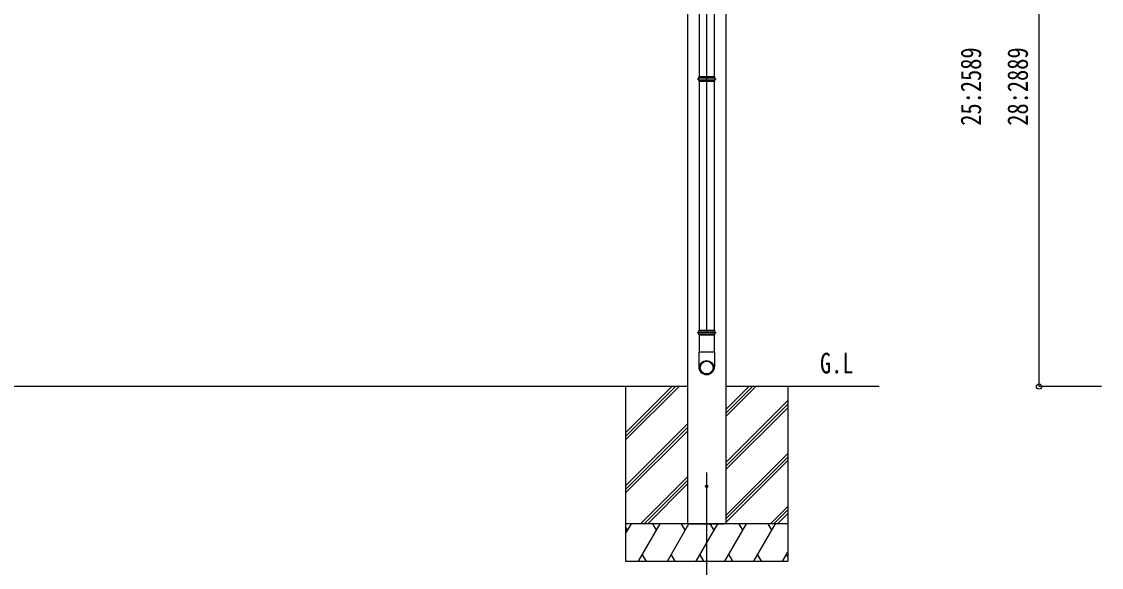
# Model space of a CAD drawing. Units: millimetres, scale not verified. Extents: x -10512 to 10512, y -7425 to 7425.
# Drawn here: x -6420 to -2089, y -4238 to -2050 of the extents above; entities that cross this region are included whole.
import ezdxf
from ezdxf.enums import TextEntityAlignment as Align

# ---------------------------------------------------------------- set-up
doc = ezdxf.new("R2010")
doc.units = ezdxf.units.MM
doc.header["$LTSCALE"] = 40
for name, color, linetype in [('0-2_USER1', 3, 'Continuous'), ('0-4_YKK_12', 2, 'Continuous'), ('0-5_YKK_13', 4, 'Continuous'), ('0-6_YKK_A1', 4, 'Continuous'), ('0-7_YKK_D', 6, 'Continuous')]:
    doc.layers.add(name, color=color, linetype=linetype)
doc.styles.add('ＭＳ ゴシック', font='')
doc.styles.get('ＭＳ ゴシック').set_extended_font_data('MS Gothic')

msp = doc.modelspace()

# ---------------------------------------------------------------- linework, layer by layer
at = {"layer": '0-4_YKK_12'}
for p, q in [((-3672.45, -1120.18), (-3672.45, -3297.41)), ((-3672.45, -3856.57), (-3672.45, -4277.65))]:
    msp.add_line(p, q, dxfattribs=at)
at = {"layer": '0-5_YKK_13'}
for p, q in [((-3702.45, -1273.21), (-3702.45, -2270.23)), ((-3642.45, -1273.21), (-3642.45, -2270.23)), ((-3710.45, -2279.23), (-3634.45, -2279.23)), ((-3705.05, -2272.23), (-3639.85, -2272.23)), ((-3705.05, -2286.23), (-3639.85, -2286.23)), ((-3704.45, -2270.23), (-3640.45, -2270.23)), ((-3704.45, -2270.23), (-3704.45, -2272.23)), ((-3704.45, -2286.23), (-3704.45, -2288.23)), ((-3704.45, -2288.23), (-3640.45, -2288.23)), ((-3702.45, -2288.23), (-3702.45, -3286.88)), ((-3642.45, -2288.23), (-3642.45, -3286.88)), ((-3640.45, -2270.23), (-3640.45, -2272.23)), ((-3640.45, -2286.23), (-3640.45, -2288.23)), ((-3705.05, -3288.88), (-3639.85, -3288.88)), ((-3704.45, -3286.88), (-3640.45, -3286.88)), ((-3704.45, -3286.88), (-3704.45, -3288.88)), ((-3640.45, -3286.88), (-3640.45, -3288.88)), ((-3710.45, -3295.88), (-3634.45, -3295.88)), ((-3705.05, -3302.88), (-3639.85, -3302.88)), ((-3704.45, -3302.88), (-3704.45, -3304.88)), ((-3704.45, -3304.88), (-3640.45, -3304.88)), ((-3702.45, -3304.88), (-3702.45, -3374.33)), ((-3642.45, -3304.88), (-3642.45, -3374.33)), ((-3640.45, -3302.88), (-3640.45, -3304.88)), ((-3640.6, -3374.33), (-3704.3, -3374.33)), ((-3704.3, -3374.33), (-3704.3, -3433.6)), ((-3640.6, -3374.33), (-3640.6, -3433.6))]:
    msp.add_line(p, q, dxfattribs=at)
msp.add_circle((-3672.45, -3912.52), 5, dxfattribs=at)
for centre, radius, start, end in [((-3678.2, -2279.23), 27.75, 165.38919, 194.61079), ((-3666.7, -2279.23), 27.75, 0, 14.61083), ((-3666.7, -2279.23), 27.75, 345.38917, 0), ((-3678.2, -3295.88), 27.75, 165.38919, 194.61079), ((-3666.7, -3295.88), 27.75, 0, 14.61083), ((-3666.7, -3295.88), 27.75, 345.38917, 0), ((-3673.3, -3433.6), 31, 180, 270), ((-3671.6, -3433.6), 31, 270, 0)]:
    msp.add_arc(centre, radius, start, end, dxfattribs=at)
for major_axis in [(-28.29, 0), (-25.83, 0)]:
    msp.add_ellipse((-3672.45, -3436.42), major_axis=major_axis, ratio=0.996195, dxfattribs=at)
at = {"layer": '0-6_YKK_A1'}
for p, q in [((-3749.45, -923.61), (-3749.45, -3512.52)), ((-3595.45, -909.69), (-3595.45, -3512.52)), ((-3749.45, -3512.52), (-8560.45, -3512.52)), ((-3997.45, -3514.65), (-3995.32, -3512.52)), ((-3997.45, -3512.52), (-3997.45, -4212.52)), ((-3997.45, -3698.5), (-3811.47, -3512.52)), ((-3997.45, -3712.64), (-3797.33, -3512.52)), ((-3997.45, -3726.78), (-3783.19, -3512.52)), ((-3997.45, -3514.65), (-3995.32, -3512.52)), ((-3749.45, -3512.52), (-3749.45, -4062.52)), ((-2980.27, -3512.52), (-3595.45, -3512.52)), ((-3595.45, -3633.15), (-3474.82, -3512.52)), ((-3595.45, -3619.01), (-3488.96, -3512.52)), ((-3595.45, -3604.87), (-3503.1, -3512.52)), ((-3595.45, -3512.52), (-3595.45, -4062.52)), ((-3347.45, -3512.52), (-3347.45, -4212.52)), ((-3595.45, -3817), (-3347.45, -3569)), ((-3595.45, -3831.14), (-3347.45, -3583.14)), ((-3595.45, -3845.28), (-3347.45, -3597.28)), ((-3997.45, -3910.63), (-3749.45, -3662.63)), ((-3997.45, -3924.77), (-3749.45, -3676.77)), ((-3997.45, -3938.91), (-3749.45, -3690.91)), ((-3595.45, -4029.13), (-3347.45, -3781.13)), ((-3595.45, -4043.27), (-3347.45, -3795.27)), ((-3595.45, -4057.41), (-3347.45, -3809.41)), ((-3937.21, -4062.52), (-3749.45, -3874.76)), ((-3923.07, -4062.52), (-3749.45, -3888.9)), ((-3908.92, -4062.52), (-3749.45, -3903.05)), ((-3416.71, -4062.52), (-3347.45, -3993.26)), ((-3402.57, -4062.52), (-3347.45, -4007.4)), ((-3388.42, -4062.52), (-3347.45, -4021.55)), ((-3347.45, -4062.52), (-3997.45, -4062.52)), ((-3997.45, -4102.61), (-3974.3, -4062.52)), ((-3945.43, -4212.52), (-3858.83, -4062.52)), ((-3873.83, -4088.5), (-3888.83, -4062.52)), ((-3829.96, -4212.52), (-3743.36, -4062.52)), ((-3758.36, -4088.5), (-3773.36, -4062.52)), ((-3739.95, -4062.52), (-3604.95, -4062.52)), ((-3714.49, -4212.52), (-3627.89, -4062.52)), ((-3642.89, -4088.5), (-3657.89, -4062.52)), ((-3599.02, -4212.52), (-3512.42, -4062.52)), ((-3527.42, -4088.5), (-3542.42, -4062.52)), ((-3483.55, -4212.52), (-3396.95, -4062.52)), ((-3426.95, -4062.52), (-3411.95, -4088.5)), ((-3989.3, -4088.5), (-3997.45, -4074.39)), ((-3930.44, -4186.54), (-3915.44, -4212.52)), ((-3814.96, -4186.54), (-3799.96, -4212.52)), ((-3699.49, -4186.54), (-3684.5, -4212.52)), ((-3584.02, -4186.54), (-3569.03, -4212.52)), ((-3468.55, -4186.54), (-3453.56, -4212.52)), ((-3368.08, -4212.52), (-3347.45, -4176.78)), ((-3353.08, -4186.54), (-3347.45, -4196.3)), ((-3997.45, -4212.52), (-3347.45, -4212.52))]:
    msp.add_line(p, q, dxfattribs=at)
at = {"layer": '0-7_YKK_D'}
for p, q in [((-2339.42, -3512.51), (-2339.42, -923.61)), ((-2089.42, -3512.51), (-2340.42, -3512.51))]:
    msp.add_line(p, q, dxfattribs=at)
msp.add_circle((-2339.42, -3512.51), 10.62, dxfattribs=at)

# ---------------------------------------------------------------- texts
at = {"layer": '0-2_USER1', "style": 'ＭＳ ゴシック', "width": 0.8}
msp.add_text('G.L', height=82.48, dxfattribs=at).set_placement((-3218.02, -3484.5), align=Align.BOTTOM_LEFT)
at = {"layer": '0-7_YKK_D', "style": 'ＭＳ ゴシック', "width": 0.8}
for s, p in [('25:2589', (-2546.92, -2467.06)), ('28:2889', (-2359.42, -2467.06))]:
    msp.add_text(s, height=82.48, rotation=90, dxfattribs=at).set_placement(p, align=Align.BOTTOM_LEFT)

doc.saveas('drawing.dxf')
